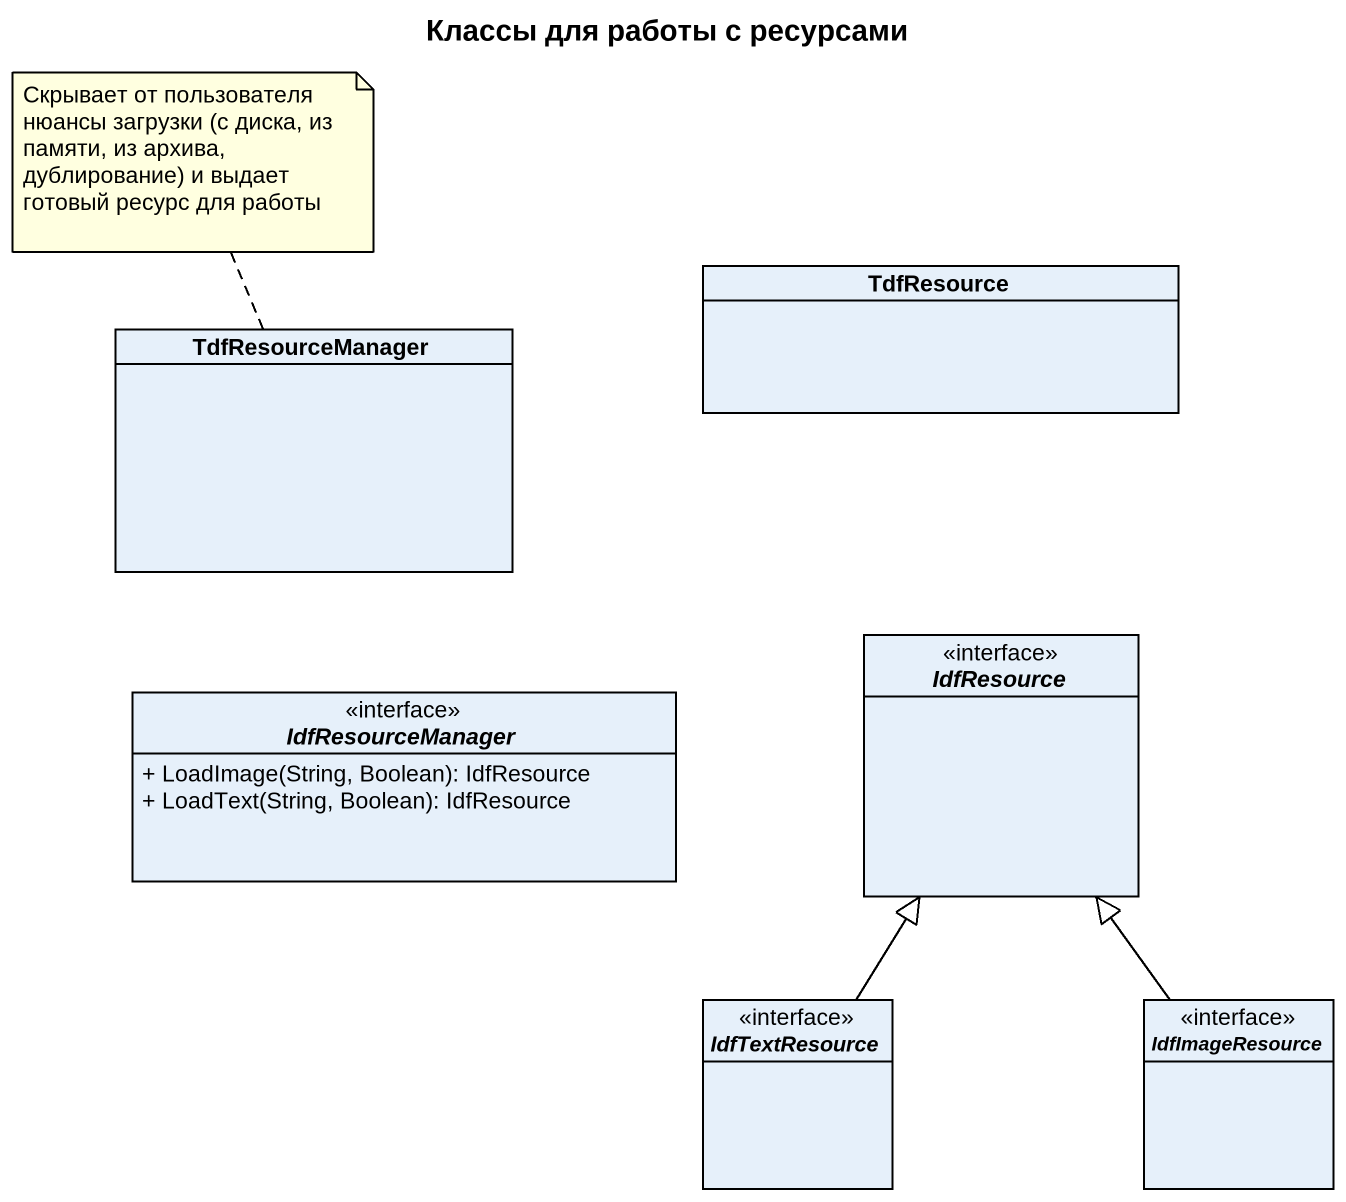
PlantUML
@startuml
title Классы для работы с ресурсами
hide circle
hide empty members
skinparam classAttributeIconSize 0
class TdfResource
class TdfResourceManager
interface IdfResource <<interface>>
interface IdfResourceManager <<interface>> {
  + LoadImage(String, Boolean): IdfResource
  + LoadText(String, Boolean): IdfResource
}
interface IdfTextResource <<interface>>
interface IdfImageResource <<interface>>
IdfTextResource -up-|> IdfResource
IdfImageResource -up-|> IdfResource
note top of TdfResourceManager : Скрывает от пользователя нюансы загрузки (с диска, из памяти, из архива, дублирование) и выдает готовый ресурс для работы
@enduml
